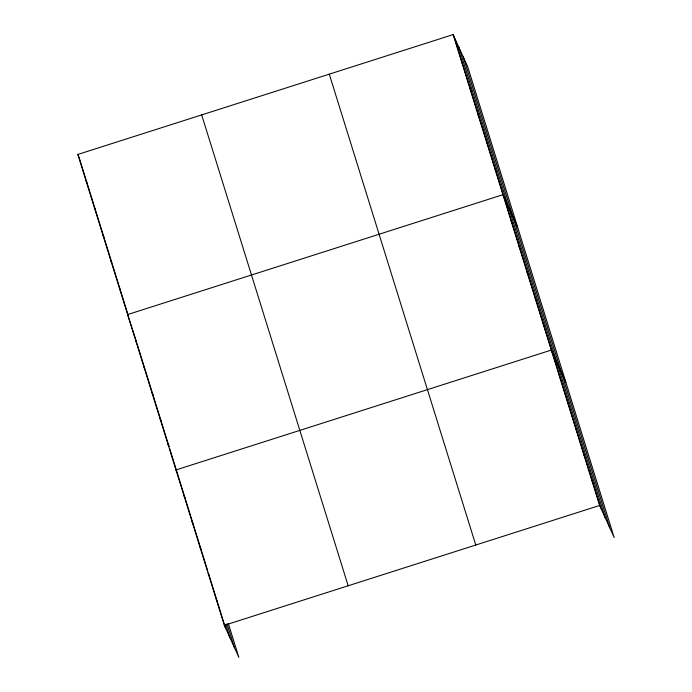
<?xml version="1.0" encoding="UTF-8"?>
<svg xmlns="http://www.w3.org/2000/svg" width="692" height="692" viewBox="0 0 692 692"><rect width="100%" height="100%" fill="white"/><g stroke="black" fill="none" stroke-linecap="round" stroke-linejoin="round"><path stroke-width="1.04" d="M228.334 623.535L238.87 657.4L224.32 625.326L77.824 154.463L453.13 34.6L467.68 66.674L614.176 537.537L599.627 505.471L453.13 34.6M224.32 625.326L599.627 505.471M461.434 61.285L462.576 63.794M469.73 87.962L470.871 90.479M478.034 114.647L479.175 117.164M486.338 141.332L487.479 143.841M494.642 168.009L495.775 170.526M517.486 226.768L502.937 194.694L127.639 314.557L136.523 341.969M510.999 220.592L512.132 223.109M519.052 246.49L520.194 249.008M527.114 272.388L528.247 274.906M535.167 298.287L536.309 300.795M543.229 324.185L544.362 326.693M565.831 382.157L551.282 350.083L175.976 469.946L176.737 471.615M559.335 375.981L560.477 378.489M567.397 401.879L568.539 404.387M575.45 427.777L576.592 430.286M583.512 453.675L584.654 456.184M591.565 479.573L592.707 482.082M77.824 154.463L78.585 156.132M86.128 181.14L87.27 183.657M94.432 207.825L95.193 209.503M102.727 234.51L103.869 237.019M111.031 261.187L111.793 262.865M119.335 287.872L120.477 290.389M135.693 340.455L136.834 342.964M143.746 366.353L144.887 368.862L137.146 343.959M151.808 392.252L152.949 394.76M159.861 418.15L161.002 420.658M167.922 444.048L169.064 446.556L145.199 369.857M184.037 495.844L185.179 498.352L177.117 472.454M192.091 521.742L193.232 524.251M200.152 547.631L200.914 549.31M208.206 573.53L209.347 576.047L208.413 573.054M216.267 599.428L217.4 601.945M463.251 56.917L609.747 527.788M458.692 46.866L605.189 517.737M454.272 37.108L600.768 507.98M329.28 74.156L475.776 545.019M201.675 114.907L348.171 585.778M227.011 623.743L234.441 647.643M225.86 624.651L229.882 637.6M78.966 156.972L95.254 209.313M95.574 210.342L111.853 262.675M112.173 263.704L128.452 316.045M169.678 448.546L176.806 471.46M185.482 499.347L200.983 549.154M201.285 550.149L207.799 571.064M209.659 577.042L225.462 627.843"/></g></svg>
